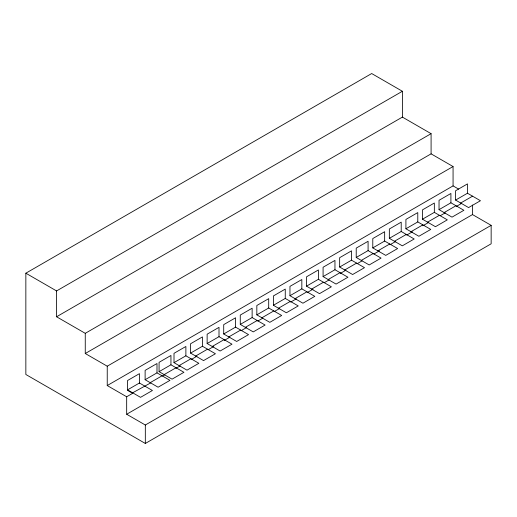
<?xml version="1.0" encoding="UTF-8"?>
<svg xmlns="http://www.w3.org/2000/svg" width="517" height="517" viewBox="0 0 517 517"><rect width="100%" height="100%" fill="white"/><g stroke="black" fill="none" stroke-linecap="round" stroke-linejoin="round"><path stroke-width="0.78" d="M107.239 385.553L453.066 185.887L453.066 166.539L107.239 366.198L107.239 385.553L126.671 396.772L126.671 414.246L472.499 214.581L491.15 225.347L491.15 243.798L145.322 443.463L25.85 374.482L25.85 273.202L371.678 73.537L402.394 91.27L402.394 117.1L56.566 316.766L56.566 290.935L402.394 91.27M85.26 333.329L431.088 133.67L431.088 153.846L85.26 353.512L85.26 333.329L56.566 316.766M174.009 362.663L185.881 355.812L198.858 363.302L186.986 370.159L174.009 362.663L174.009 353.324L185.881 346.474L185.881 355.812M190.573 353.098L202.444 346.248L215.421 353.738L203.549 360.595L190.573 353.098L190.573 343.76L202.444 336.91L202.444 346.248M207.136 343.534L219.008 336.683L231.984 344.18L220.113 351.03L207.136 343.534L207.136 334.202L219.008 327.345L219.008 336.683M223.706 333.976L235.571 327.119L248.548 334.615L236.683 341.466L223.706 333.976L223.706 324.637L235.571 317.781L235.571 327.119M240.269 324.411L252.134 317.561L265.111 325.051L253.246 331.901L240.269 324.411L240.269 315.073L252.134 308.222L252.134 317.561M256.833 314.847L268.698 307.996L281.675 315.486L269.809 322.337L256.833 314.847L256.833 305.508L268.698 298.658L268.698 307.996M273.396 305.282L285.261 298.432L298.244 305.922L286.373 312.779L273.396 305.282L273.396 295.944L285.261 289.093L285.261 298.432M289.959 295.718L301.831 288.867L314.808 296.357L302.936 303.214L289.959 295.718L289.959 286.386L301.831 279.529L301.831 288.867M306.523 286.159L318.394 279.303L331.371 286.799L319.5 293.65L306.523 286.159L306.523 276.821L318.394 269.964L318.394 279.303M323.086 276.595L334.958 269.738L347.935 277.235L336.063 284.085L323.086 276.595L323.086 267.257L334.958 260.406L334.958 269.738M339.65 267.03L351.521 260.18L364.498 267.67L352.633 274.521L339.65 267.03L339.65 257.692L351.521 250.842L351.521 260.18M356.219 257.466L368.085 250.616L381.061 258.106L369.196 264.962L356.219 257.466L356.219 248.128L368.085 241.277L368.085 250.616M372.783 247.901L384.648 241.051L397.625 248.541L385.76 255.398L372.783 247.901L372.783 238.563L384.648 231.713L384.648 241.051M389.346 238.343L401.211 231.487L414.195 238.983L402.323 245.833L389.346 238.343L389.346 229.005L401.211 222.148L401.211 231.487M405.91 228.779L417.781 221.922L430.758 229.419L418.886 236.269L405.91 228.779L405.91 219.441L417.781 212.584L417.781 221.922M422.473 219.214L434.345 212.364L447.321 219.854L435.45 226.704L422.473 219.214L422.473 209.876L434.345 203.026L434.345 212.364M439.036 209.65L450.908 202.8L463.885 210.29L452.013 217.14L439.036 209.65L439.036 200.312L450.908 193.461L450.908 202.8M455.6 200.085L467.471 193.235L480.448 200.725L468.583 207.582L455.6 200.085L455.6 190.747L467.471 183.897L467.471 193.235M145.122 379.717L156.987 372.867L169.964 380.357L158.099 387.214L145.122 379.717L145.122 370.379L156.987 363.529L156.987 372.867M159.074 371.665L170.946 364.808L183.923 372.305L172.051 379.155L159.074 371.665L159.074 362.327L170.946 355.47L170.946 364.808M179.095 365.603L190.967 358.746M195.659 356.039L207.53 349.182M212.222 346.474L224.094 339.624M228.792 336.91L240.657 330.059M245.355 327.345L257.22 320.495M261.919 317.781L273.784 310.93M278.482 308.222L290.354 301.366M295.045 298.658L306.917 291.808M311.609 289.093L323.48 282.243M328.172 279.529L340.044 272.679M344.742 269.964L356.607 263.114M361.305 260.406L373.171 253.55M377.869 250.842L389.734 243.985M394.432 241.277L406.304 234.427M410.996 231.713L422.867 224.863M427.559 222.148L439.431 215.298M444.122 212.59L455.994 205.734M460.692 203.026L472.557 196.169M150.208 382.658L162.073 375.801M164.16 374.599L176.032 367.749M126.671 396.772L132.649 393.321L132.649 392.791L150.815 382.832M162.7 375.969L164.8 374.76M175.987 368.298L180.187 365.874M191.374 359.418L196.971 356.187M208.157 349.725L213.754 346.493M224.242 340.438L229.839 337.207M241.025 330.751L246.622 327.519M257.809 321.057L262.707 318.233M274.592 311.37L279.49 308.546M290.677 302.083L296.273 298.852M307.46 292.396L313.056 289.165M324.243 282.702L329.142 279.878M340.328 273.415L345.925 270.191M357.111 263.728L362.01 260.904M373.894 254.034L379.491 250.81M389.98 244.754L395.576 241.523M406.763 235.061L412.359 231.829M422.848 225.774L428.444 222.543M440.329 215.679L445.227 212.855M456.414 206.393L461.313 203.569M126.671 414.246L145.322 425.013L491.15 225.347M402.394 117.1L431.088 133.67M431.088 153.846L453.066 166.539M453.066 185.887L458.618 189.093M25.85 273.202L56.566 290.935M85.26 353.512L107.239 366.198M132.649 393.321L127.563 390.38L127.563 380.518L139.435 373.662L139.435 383.53M472.499 205.049L472.499 214.581M145.322 425.013L145.322 443.463M139.435 383L127.563 389.857L140.54 397.347L152.412 390.497L139.435 383"/></g></svg>
